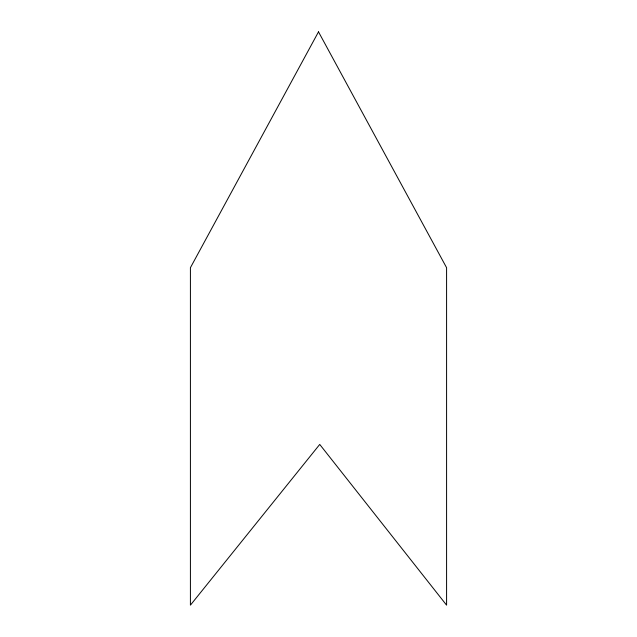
<?xml version="1.0" encoding="UTF-8"?>
<svg xmlns="http://www.w3.org/2000/svg" width="637" height="637" viewBox="0 0 637 637"><rect width="100%" height="100%" fill="white"/><g stroke="black" fill="none" stroke-linecap="round" stroke-linejoin="round"><path stroke-width="0.96" d="M318.5 31.85L190.415 267.699L190.415 605.15L319.734 444.427L446.585 605.15L446.585 267.699L318.5 31.85"/></g></svg>
